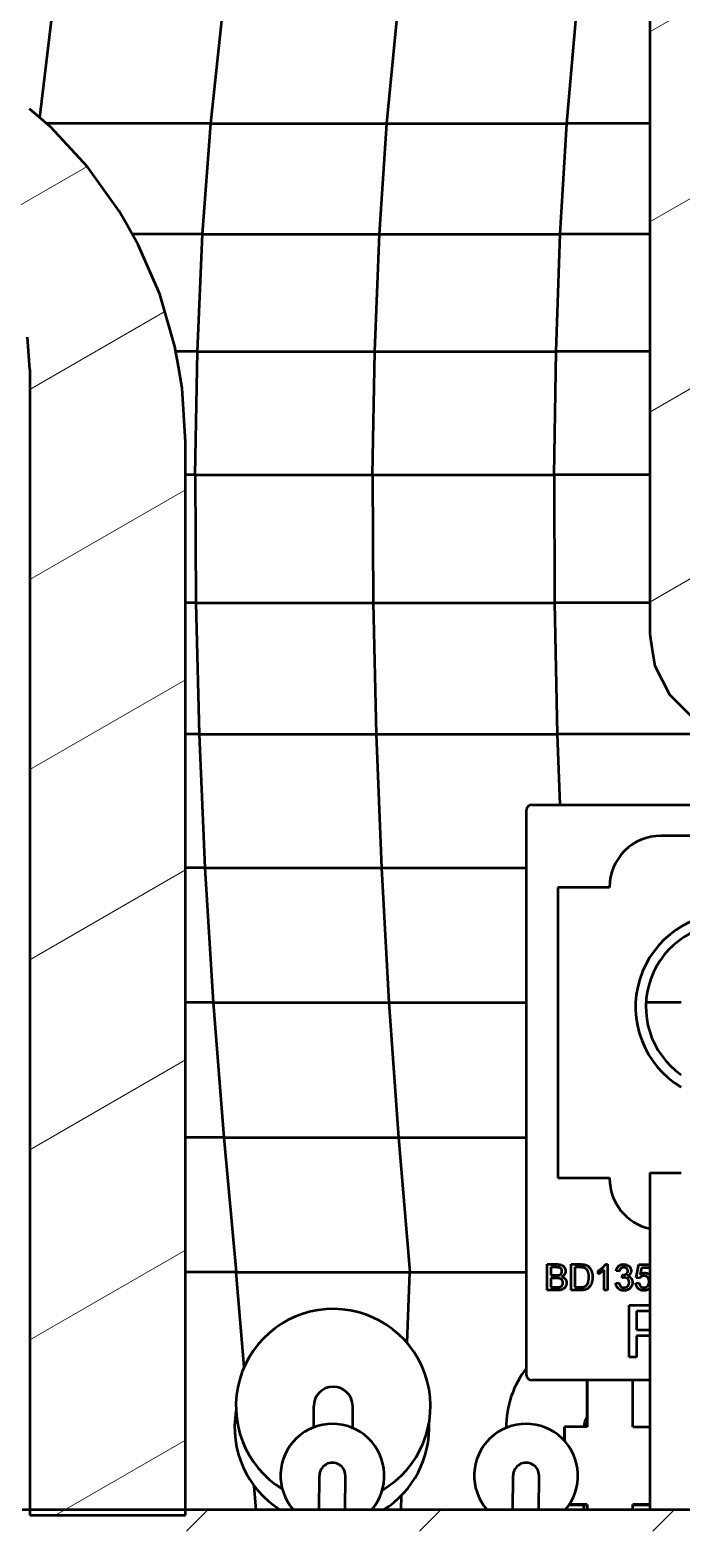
# Model space of a CAD drawing. Header units: millimetres. Extents: x -232 to 1390, y -69 to 653.
# Drawn here: x 128.85 to 141.4, y 298.16 to 326.96 of the extents above; entities that cross this region are included whole.
import ezdxf

# ---------------------------------------------------------------- set-up
doc = ezdxf.new("R2010")
doc.units = ezdxf.units.MM
doc.layers.add('Видимый контур (ГОСТ)', color=7, linetype='Continuous', lineweight=50)
doc.layers.add('Штриховка (ГОСТ)', color=7, linetype='Continuous', lineweight=18)

msp = doc.modelspace()

# ---------------------------------------------------------------- hatches: boundary and pattern name
at = {"layer": 'Штриховка (ГОСТ)'}
h = msp.add_hatch(dxfattribs=at)
h.set_pattern_fill('ANSI31', color=256, scale=25.4, angle=-15, style=0)
h.set_pattern_definition([(30, (0, 0), (-1.5875, 2.74963), [])])
h.paths.add_polyline_path([(243.533, 332.223), (243.621, 332.092), (244.2, 331.053), (244.35, 330.694), (244.424, 330.362), (244.459, 330.201), (244.476, 329.93), (244.444, 329.639), (244.415, 329.363), (244.341, 329.101), (244.264, 328.939), (244.096, 328.587), (243.939, 328.364), (243.892, 328.317), (243.538, 327.96), (243.354, 327.828), (243.316, 327.802), (242.803, 327.553), (242.695, 327.521), (242.542, 327.477), (241.976, 327.412), (214.141, 327.412), (213.094, 327.346), (212.685, 327.269), (212.07, 327.153), (211.36, 326.938), (211.27, 326.9), (210.394, 326.53), (209.949, 326.272), (209.492, 326.008), (208.894, 325.571), (208.748, 325.439), (208.117, 324.866), (207.718, 324.401), (207.439, 324.075), (207.018, 323.464), (206.878, 323.206), (206.519, 322.542), (206.261, 321.88), (206.14, 321.571), (205.946, 320.856), (205.884, 320.468), (205.78, 319.824), (205.741, 319.012), (205.741, 315.86), (205.741, 313.661), (205.741, 312.003), (205.741, 311.233), (205.741, 309.84), (205.741, 308.694), (205.741, 307.715), (205.741, 306.779), (205.741, 305.899), (205.741, 305.113), (205.741, 304.395), (205.741, 303.412), (205.741, 302.731), (205.741, 302.09), (205.741, 301.479), (205.741, 299.59), (205.741, 298.979), (205.741, 298.419), (205.741, 298.386), (205.741, 298.317), (207.245, 298.317), (208.055, 298.317), (208.604, 298.317), (208.741, 298.317), (208.741, 298.633), (208.741, 299.276), (208.741, 301.2), (208.741, 301.843), (208.741, 302.515), (208.741, 303.229), (208.741, 304.234), (208.741, 304.989), (208.741, 305.816), (208.741, 306.744), (208.741, 307.712), (208.741, 308.755), (208.741, 309.986), (208.741, 311.498), (208.741, 312.32), (208.741, 314.166), (208.741, 316.675), (208.741, 320.412), (208.806, 321.131), (208.889, 321.444), (208.966, 321.736), (209.266, 322.393), (209.617, 322.911), (209.924, 323.23), (210.118, 323.432), (210.621, 323.804), (210.746, 323.867), (211.265, 324.13), (211.708, 324.267), (211.863, 324.314), (212.577, 324.408), (212.741, 324.412), (245.612, 324.412), (246.09, 324.45), (246.39, 324.531), (246.693, 324.613), (247.044, 324.775), (247.118, 324.827), (247.559, 325.129), (247.742, 325.308), (247.836, 325.398), (248.204, 325.902), (248.377, 326.247), (248.505, 326.669), (248.558, 326.845), (248.606, 327.228), (248.587, 327.447), (248.53, 328.102), (248.395, 328.543), (248.395, 328.543), (248.095, 329.524), (247.668, 330.545), (247.668, 330.545), (246.948, 332.269), (246.839, 332.45), (246.839, 332.45), (245.777, 334.221), (245.777, 334.221), (245.413, 334.829), (244.542, 335.9), (244.542, 335.9), (243.589, 337.073), (243.127, 337.514), (243.127, 337.514), (241.507, 339.06), (241.507, 339.06), (241.268, 339.288), (239.67, 340.512), (239.67, 340.512), (238.297, 341.564), (237.687, 341.951), (237.687, 341.951), (234.489, 343.979), (233.235, 344.648), (233.235, 344.648), (228.797, 347.019), (228.374, 347.214), (228.374, 347.214), (223.31, 349.546), (223.31, 349.546), (222.149, 350.081), (218.332, 351.61), (218.332, 351.61), (215.485, 352.751), (213.723, 353.335), (213.723, 353.335), (209.929, 354.593), (208.735, 354.96), (208.727, 354.962), (207.511, 355.295), (207.511, 352.19), (208.215, 351.985), (209.019, 351.734), (212.387, 350.657), (212.825, 350.5), (215.603, 349.505), (217.374, 348.8), (219.115, 348.107), (222.324, 346.718), (223.246, 346.319), (226.999, 344.559), (227.345, 344.384), (229.78, 343.144), (230.254, 342.903), (232.115, 341.867), (233.016, 341.365), (234.318, 340.564), (235.347, 339.931), (236.359, 339.237), (237.314, 338.582), (238.21, 337.888), (238.973, 337.298), (239.855, 336.518), (240.374, 336.059), (241.283, 335.123), (241.668, 334.726), (242.503, 333.698), (242.734, 333.414)])
h.paths.add_polyline_path([(124.773, 350.488), (126.323, 351.018), (128.575, 351.734), (129.378, 351.985), (129.955, 352.152), (130.083, 352.19), (130.083, 355.295), (129.915, 355.249), (128.867, 354.962), (128.859, 354.96), (127.665, 354.593), (123.87, 353.338), (123.87, 353.338), (122.243, 352.799), (119.262, 351.609), (119.262, 351.609), (115.59, 350.143), (114.285, 349.543), (114.285, 349.543), (109.22, 347.213), (109.219, 347.213), (108.797, 347.019), (105.902, 345.536), (104.357, 344.653), (104.357, 344.653), (101.684, 343.126), (99.917, 341.938), (99.917, 341.938), (98.302, 340.852), (97.91, 340.532), (97.91, 340.532), (96.094, 339.05), (96.093, 339.05), (95.589, 338.639), (94.481, 337.502), (94.481, 337.502), (93.4, 336.393), (93.042, 335.91), (93.042, 335.91), (91.798, 334.23), (91.798, 334.23), (91.622, 333.993), (90.793, 332.431), (90.793, 332.431), (90.176, 331.266), (89.921, 330.549), (89.921, 330.549), (89.206, 328.54), (89.206, 328.54), (89.096, 328.23), (88.989, 327.614), (88.988, 327.449), (88.987, 327.228), (89.081, 326.666), (89.09, 326.612), (89.217, 326.247), (89.386, 325.941), (89.518, 325.7), (89.758, 325.398), (89.855, 325.312), (90.224, 324.981), (90.474, 324.824), (90.55, 324.775), (91.127, 324.536), (91.2, 324.519), (91.504, 324.45), (91.982, 324.412), (124.853, 324.412), (125.57, 324.347), (125.731, 324.314), (125.885, 324.265), (126.418, 324.093), (126.849, 323.868), (126.973, 323.804), (127.549, 323.367), (127.674, 323.233), (127.976, 322.911), (128.31, 322.407), (128.375, 322.308), (128.627, 321.736), (128.701, 321.443), (128.804, 321.036), (128.853, 320.412), (128.853, 316.9), (128.853, 314.312), (128.853, 312.422), (128.853, 311.605), (128.853, 310.063), (128.853, 308.813), (128.853, 307.756), (128.853, 306.789), (128.853, 305.851), (128.853, 305.016), (128.853, 304.255), (128.853, 303.25), (128.853, 302.531), (128.853, 301.854), (128.853, 301.207), (128.853, 299.283), (128.853, 298.637), (128.853, 298.419), (128.853, 298.317), (129.538, 298.317), (131.853, 298.317), (131.853, 298.389), (131.853, 298.419), (131.853, 298.986), (131.853, 299.601), (131.853, 301.49), (131.853, 302.104), (131.853, 302.749), (131.853, 303.436), (131.853, 304.419), (131.853, 305.143), (131.853, 305.937), (131.853, 306.828), (131.853, 307.762), (131.853, 308.754), (131.853, 309.919), (131.853, 311.34), (131.853, 312.104), (131.853, 313.802), (131.853, 316.069), (131.853, 319.012), (131.788, 320.054), (131.716, 320.469), (131.648, 320.856), (131.354, 321.863), (130.941, 322.819), (130.721, 323.208), (130.576, 323.464), (129.965, 324.318), (129.883, 324.407), (129.258, 325.083), (128.848, 325.442), (128.7, 325.571), (127.842, 326.174), (127.648, 326.277), (126.922, 326.662), (126.325, 326.902), (126.233, 326.938), (125.223, 327.223), (124.91, 327.271), (124.194, 327.379), (123.453, 327.412), (95.618, 327.412), (95.346, 327.427), (94.9, 327.528), (94.79, 327.553), (94.539, 327.657), (94.247, 327.84), (94.056, 327.96), (93.853, 328.141), (93.709, 328.322), (93.498, 328.587), (93.367, 328.825), (93.328, 328.936), (93.179, 329.363), (93.134, 329.631), (93.135, 330.201), (93.17, 330.362), (93.244, 330.694), (93.394, 331.053), (94.063, 332.223), (94.16, 332.393), (95.051, 333.668), (95.082, 333.705), (96.083, 334.9), (96.307, 335.127), (97.272, 336.109), (97.739, 336.538), (99.228, 337.787), (99.377, 337.897), (100.986, 339.085), (101.23, 339.245), (103.063, 340.451), (103.27, 340.573), (105.476, 341.873), (105.78, 342.052), (107.817, 343.138), (108.865, 343.697), (110.252, 344.376), (112.146, 345.304), (115.269, 346.721), (115.903, 347.009), (119.583, 348.559), (120.218, 348.805), (123.034, 349.895)])
h.paths.add_polyline_path([(142.297, 346.317), (140.797, 346.317), (140.797, 346.283), (140.797, 344.875), (140.797, 315.317), (140.846, 315.008), (140.895, 314.699), (141.037, 314.42), (141.179, 314.141), (141.4, 313.92), (141.621, 313.699), (141.9, 313.557), (142.179, 313.415), (142.488, 313.366), (142.797, 313.317), (168.797, 313.317), (194.797, 313.317), (195.106, 313.366), (195.415, 313.415), (195.694, 313.557), (195.973, 313.699), (196.194, 313.92), (196.415, 314.141), (196.557, 314.42), (196.699, 314.699), (196.748, 315.008), (196.797, 315.317), (196.797, 344.875), (196.797, 346.283), (196.797, 346.317), (195.297, 346.317), (193.797, 346.317), (193.797, 346.283), (193.797, 344.895), (193.797, 316.817), (193.785, 316.74), (193.772, 316.662), (193.737, 316.593), (193.701, 316.523), (193.646, 316.468), (193.591, 316.412), (193.521, 316.377), (193.451, 316.341), (193.374, 316.329), (193.297, 316.317), (168.797, 316.317), (144.297, 316.317), (144.22, 316.329), (144.142, 316.341), (144.073, 316.377), (144.003, 316.412), (143.948, 316.468), (143.892, 316.523), (143.857, 316.593), (143.821, 316.662), (143.809, 316.74), (143.797, 316.817), (143.797, 344.895), (143.797, 346.317), (143.628, 346.317)])
h = msp.add_hatch(dxfattribs=at)
h.set_pattern_fill('ANSI31', color=256, scale=25.4, style=0)
h.set_pattern_definition([(45, (0, 0), (-2.245064, 2.245064), [])])
h.paths.add_polyline_path([(172.842, 298.419), (172.842, 298.008), (208.604, 298.008), (208.604, 298.317), (208.604, 298.419), (205.741, 298.419)])
h.paths.add_polyline_path([(164.478, 298.008), (164.478, 298.419), (131.853, 298.419), (128.853, 298.419), (128.701, 298.419), (128.701, 298.008)])
h.paths.add_polyline_path([(164.842, 298.419), (164.842, 298.008), (172.478, 298.008), (172.478, 298.419), (171.809, 298.419), (170.959, 298.419), (166.359, 298.419), (165.509, 298.419)])

# ---------------------------------------------------------------- linework, layer by layer
at = {"layer": 'Видимый контур (ГОСТ)'}
for p, q in [((140.797, 344.875), (140.797, 315.317)), ((129.047, 325.268), (129.268, 327.143)), ((132.337, 325.157), (132.552, 327.143)), ((135.728, 325.157), (135.923, 327.143)), ((139.199, 325.157), (139.373, 327.143)), ((129.258, 325.083), (128.848, 325.442)), ((132.337, 325.157), (129.174, 325.157)), ((129.883, 324.407), (129.258, 325.083)), ((132.181, 323.024), (132.337, 325.157)), ((132.337, 325.157), (135.728, 325.157)), ((135.587, 323.024), (135.728, 325.157)), ((135.728, 325.157), (139.199, 325.157)), ((139.072, 323.024), (139.199, 325.157)), ((140.797, 325.157), (139.199, 325.157)), ((129.965, 324.318), (129.883, 324.407)), ((130.576, 323.464), (129.965, 324.318)), ((130.721, 323.208), (130.576, 323.464)), ((130.941, 322.819), (130.721, 323.208)), ((132.181, 323.024), (130.825, 323.024)), ((132.082, 320.758), (132.181, 323.024)), ((132.181, 323.024), (135.587, 323.024)), ((135.497, 320.758), (135.587, 323.024)), ((135.587, 323.024), (139.072, 323.024)), ((138.991, 320.758), (139.072, 323.024)), ((140.797, 323.024), (139.072, 323.024)), ((131.354, 321.863), (130.941, 322.819)), ((131.648, 320.856), (131.354, 321.863)), ((128.853, 320.412), (128.804, 321.036)), ((131.716, 320.469), (131.648, 320.856)), ((132.082, 320.758), (131.665, 320.758)), ((132.038, 318.38), (132.082, 320.758)), ((132.082, 320.758), (135.497, 320.758)), ((135.457, 318.38), (135.497, 320.758)), ((135.497, 320.758), (138.991, 320.758)), ((138.956, 318.38), (138.991, 320.758)), ((140.797, 320.758), (138.991, 320.758)), ((128.853, 320.412), (128.853, 316.9)), ((131.788, 320.054), (131.716, 320.469)), ((131.853, 319.012), (131.788, 320.054)), ((131.853, 316.069), (131.853, 319.012)), ((132.038, 318.38), (131.853, 318.38)), ((132.038, 318.38), (132.049, 315.913)), ((132.038, 318.38), (135.457, 318.38)), ((135.457, 318.38), (135.467, 315.913)), ((135.457, 318.38), (138.956, 318.38)), ((140.797, 318.38), (138.956, 318.38)), ((138.956, 318.38), (138.965, 315.913)), ((128.853, 316.9), (128.853, 314.312)), ((131.853, 313.802), (131.853, 316.069)), ((132.049, 315.913), (131.853, 315.913)), ((132.049, 315.913), (132.112, 313.379)), ((132.049, 315.913), (135.467, 315.913)), ((135.467, 315.913), (135.524, 313.379)), ((135.467, 315.913), (138.965, 315.913)), ((140.797, 315.913), (138.965, 315.913)), ((138.965, 315.913), (139.016, 313.379)), ((140.797, 315.317), (140.846, 315.008)), ((140.846, 315.008), (140.895, 314.699)), ((140.895, 314.699), (141.037, 314.42)), ((128.853, 314.312), (128.853, 312.422)), ((141.037, 314.42), (141.179, 314.141)), ((141.179, 314.141), (141.4, 313.92)), ((131.853, 312.104), (131.853, 313.802)), ((141.4, 313.92), (141.621, 313.699)), ((132.112, 313.379), (131.853, 313.379)), ((132.112, 313.379), (132.225, 310.802)), ((132.112, 313.379), (135.524, 313.379)), ((135.524, 313.379), (135.626, 310.802)), ((135.524, 313.379), (139.016, 313.379)), ((142.403, 313.379), (139.016, 313.379)), ((139.016, 313.379), (139.064, 312.019)), ((128.853, 312.422), (128.853, 311.605)), ((131.853, 311.34), (131.853, 312.104)), ((138.423, 301.019), (138.423, 311.919)), ((138.523, 312.019), (146.123, 312.019)), ((128.853, 311.605), (128.853, 310.063)), ((131.853, 309.919), (131.853, 311.34)), ((143.633, 311.419), (141.013, 311.419)), ((132.225, 310.802), (131.853, 310.802)), ((132.225, 310.802), (132.384, 308.203)), ((132.225, 310.802), (135.626, 310.802)), ((135.626, 310.802), (135.771, 308.203)), ((135.626, 310.802), (138.423, 310.802)), ((139.023, 310.419), (139.023, 304.819)), ((140.023, 310.419), (139.023, 310.419)), ((140.023, 310.429), (140.023, 310.419)), ((128.853, 310.063), (128.853, 308.813)), ((131.853, 308.754), (131.853, 309.919)), ((128.853, 308.813), (128.853, 307.756)), ((131.853, 307.762), (131.853, 308.754)), ((132.384, 308.203), (131.853, 308.203)), ((132.384, 308.203), (132.587, 305.598)), ((132.384, 308.203), (135.771, 308.203)), ((135.771, 308.203), (135.954, 305.598)), ((135.771, 308.203), (138.423, 308.203)), ((141.401, 308.203), (140.725, 308.203)), ((128.853, 307.756), (128.853, 306.789)), ((131.853, 306.828), (131.853, 307.762)), ((128.853, 306.789), (128.853, 305.851)), ((131.853, 305.937), (131.853, 306.828)), ((131.853, 305.143), (131.853, 305.937)), ((128.853, 305.851), (128.853, 305.016)), ((132.587, 305.598), (131.853, 305.598)), ((132.587, 305.598), (132.828, 303.001)), ((132.587, 305.598), (135.954, 305.598)), ((135.954, 305.598), (136.173, 303.001)), ((135.954, 305.598), (138.423, 305.598)), ((128.853, 305.016), (128.853, 304.255)), ((131.853, 304.419), (131.853, 305.143)), ((139.023, 304.819), (140.023, 304.819)), ((140.023, 304.819), (140.023, 304.809)), ((140.801, 304.919), (140.801, 298.419)), ((140.801, 304.919), (141.401, 304.919)), ((128.853, 304.255), (128.853, 303.25)), ((131.853, 303.436), (131.853, 304.419)), ((131.853, 302.749), (131.853, 303.436)), ((128.853, 303.25), (128.853, 302.531)), ((132.828, 303.001), (131.853, 303.001)), ((132.828, 303.001), (136.173, 303.001)), ((132.982, 301.177), (132.828, 303.001)), ((136.123, 301.638), (136.173, 303.001)), ((136.173, 303.001), (138.423, 303.001)), ((138.823, 302.654), (138.823, 303.154)), ((138.823, 303.154), (139.01, 303.154)), ((138.893, 303.096), (138.893, 302.942)), ((138.988, 303.096), (138.893, 303.096)), ((139.284, 302.654), (139.284, 303.154)), ((139.284, 303.154), (139.455, 303.154)), ((139.355, 303.096), (139.355, 302.712)), ((139.456, 303.096), (139.355, 303.096)), ((139.803, 302.97), (139.803, 303.029)), ((139.919, 302.654), (139.919, 303.044)), ((139.942, 303.154), (139.983, 303.154)), ((139.983, 303.154), (139.983, 302.654)), ((140.214, 303.019), (140.15, 303.026)), ((140.534, 302.891), (140.585, 303.148)), ((140.585, 303.148), (140.801, 303.148)), ((140.638, 303.084), (140.612, 302.954)), ((140.801, 303.084), (140.638, 303.084)), ((131.853, 302.104), (131.853, 302.749)), ((138.893, 302.942), (138.996, 302.942)), ((138.893, 302.885), (138.893, 302.712)), ((139.003, 302.885), (138.893, 302.885)), ((138.893, 302.712), (139.011, 302.712)), ((139.355, 302.712), (139.458, 302.712)), ((140.143, 302.789), (140.207, 302.795)), ((140.264, 302.891), (140.271, 302.949)), ((140.528, 302.789), (140.592, 302.795)), ((140.598, 302.885), (140.534, 302.891)), ((128.853, 302.531), (128.853, 301.854)), ((139.01, 302.654), (138.823, 302.654)), ((139.463, 302.654), (139.284, 302.654)), ((139.983, 302.654), (139.919, 302.654)), ((140.4, 301.366), (140.4, 302.366)), ((140.4, 302.366), (140.767, 302.366)), ((140.541, 302.251), (140.541, 301.892)), ((140.779, 302.251), (140.541, 302.251)), ((128.853, 301.854), (128.853, 301.207)), ((131.853, 301.49), (131.853, 302.104)), ((140.541, 301.892), (140.782, 301.892)), ((140.541, 301.776), (140.541, 301.366)), ((140.786, 301.776), (140.541, 301.776)), ((131.853, 299.601), (131.853, 301.49)), ((140.541, 301.366), (140.4, 301.366)), ((128.853, 301.207), (128.853, 299.283)), ((140.801, 300.919), (138.523, 300.919)), ((139.592, 300.914), (139.593, 300.914)), ((139.592, 300.019), (139.592, 300.914)), ((139.593, 300.919), (139.593, 300.019)), ((140.473, 300.019), (140.473, 300.919)), ((134.323, 300.016), (134.323, 300.419)), ((135.073, 299.976), (135.073, 300.419)), ((139.153, 300.014), (139.152, 300.014)), ((139.152, 300.014), (139.152, 299.754)), ((139.153, 299.754), (139.153, 300.019)), ((139.593, 300.019), (139.153, 300.019)), ((140.473, 300.019), (140.801, 300.019)), ((131.853, 298.986), (131.853, 299.601)), ((128.853, 299.283), (128.853, 298.637)), ((131.853, 298.389), (131.853, 298.986)), ((134.43, 298.42), (134.433, 299.079)), ((134.93, 298.422), (134.933, 299.077)), ((138.162, 298.42), (138.165, 299.079)), ((138.662, 298.422), (138.665, 299.077)), ((133.216, 298.419), (133.177, 298.877)), ((136.004, 298.419), (136.014, 298.698)), ((164.478, 298.419), (128.701, 298.419)), ((128.853, 298.637), (128.853, 298.317)), ((131.853, 298.317), (131.853, 298.389)), ((139.241, 298.514), (139.592, 298.514)), ((139.593, 298.519), (139.245, 298.519)), ((139.53, 298.419), (139.53, 298.514)), ((139.592, 298.419), (139.592, 298.514)), ((139.593, 298.519), (139.593, 298.419)), ((140.801, 298.519), (140.473, 298.519)), ((140.473, 298.419), (140.473, 298.519)), ((140.473, 298.514), (140.801, 298.514)), ((128.853, 298.317), (129.538, 298.317)), ((129.538, 298.317), (131.853, 298.317))]:
    msp.add_line(p, q, dxfattribs=at)
for centre, radius, start, end in [((138.523, 311.919), 0.1, 90, 180), ((141.013, 310.429), 0.99, 90, 180), ((142.323, 308.119), 1.8, 9.5941, 239.2183), ((142.323, 308.119), 1.6, 10.8069, 234.8486), ((141.013, 304.809), 0.99, 180, 257.6832), ((134.698, 300.419), 1.875, 300.3165, 238.4601), ((139.905, 300.008), 1.875, 142.2224, 180.2171), ((138.523, 301.019), 0.1, 180, 270), ((134.698, 300.419), 0.375, 0, 180), ((134.672, 300.008), 1.875, 170.2, 237.9098), ((139.905, 300.008), 0.375, 146.3742, 178.2464), ((134.683, 299.078), 1, 318.7962, 221.2038), ((134.672, 300.008), 1.875, 302.0902, 2.8227), ((138.415, 299.078), 1, 318.7962, 221.2038), ((134.683, 299.078), 0.25, 359.7544, 179.7544), ((138.415, 299.078), 0.25, 359.7544, 179.7544)]:
    msp.add_arc(centre, radius, start, end, dxfattribs=at)
for points, knots in [([(139.105, 303.018), (139.105, 303.022), (139.104, 303.03), (139.102, 303.042), (139.099, 303.053), (139.094, 303.063), (139.087, 303.072), (139.08, 303.079), (139.071, 303.085), (139.062, 303.089), (139.055, 303.091), (139.048, 303.092), (139.04, 303.094), (139.032, 303.095), (139.022, 303.095), (139.012, 303.096), (139, 303.096), (138.993, 303.096), (138.988, 303.096)], [0, 0, 0, 0, 0.075998, 0.148111, 0.217752, 0.286447, 0.353712, 0.418706, 0.483721, 0.550303, 0.586996, 0.629219, 0.677291, 0.730087, 0.788897, 0.853774, 0.924122, 1, 1, 1, 1]), ([(139.01, 303.154), (139.014, 303.154), (139.024, 303.154), (139.037, 303.153), (139.049, 303.152), (139.061, 303.15), (139.072, 303.148), (139.083, 303.145), (139.092, 303.142), (139.104, 303.138), (139.118, 303.13), (139.133, 303.119), (139.145, 303.106), (139.156, 303.091), (139.164, 303.075), (139.171, 303.059), (139.175, 303.042), (139.175, 303.03), (139.175, 303.024)], [0, 0, 0, 0, 0.058723, 0.114584, 0.16763, 0.217932, 0.265732, 0.31112, 0.354137, 0.395083, 0.473132, 0.549168, 0.625039, 0.702871, 0.779777, 0.854087, 0.927167, 1, 1, 1, 1]), ([(139.056, 302.948), (139.06, 302.95), (139.068, 302.952), (139.077, 302.958), (139.086, 302.965), (139.093, 302.974), (139.098, 302.983), (139.102, 302.994), (139.104, 303.006), (139.105, 303.014), (139.105, 303.018)], [0, 0, 0, 0, 0.132315, 0.255077, 0.374385, 0.49062, 0.608367, 0.731234, 0.860062, 1, 1, 1, 1]), ([(139.175, 303.024), (139.175, 303.019), (139.175, 303.008), (139.171, 302.993), (139.165, 302.977), (139.157, 302.963), (139.146, 302.949), (139.133, 302.937), (139.118, 302.926), (139.106, 302.92), (139.1, 302.917)], [0, 0, 0, 0, 0.115823, 0.230529, 0.347295, 0.467821, 0.591849, 0.720018, 0.855625, 1, 1, 1, 1]), ([(139.455, 303.154), (139.46, 303.154), (139.469, 303.154), (139.482, 303.154), (139.494, 303.153), (139.506, 303.152), (139.516, 303.151), (139.526, 303.15), (139.535, 303.149), (139.541, 303.147), (139.543, 303.147)], [0, 0, 0, 0, 0.157891, 0.306795, 0.445675, 0.574557, 0.694631, 0.805977, 0.907764, 1, 1, 1, 1]), ([(139.539, 303.086), (139.536, 303.087), (139.532, 303.089), (139.524, 303.091), (139.515, 303.093), (139.505, 303.094), (139.494, 303.095), (139.482, 303.096), (139.469, 303.096), (139.461, 303.096), (139.456, 303.096)], [0, 0, 0, 0, 0.087425, 0.185248, 0.292738, 0.411206, 0.541246, 0.682781, 0.836034, 1, 1, 1, 1]), ([(139.624, 302.908), (139.624, 302.914), (139.624, 302.927), (139.622, 302.945), (139.621, 302.962), (139.618, 302.977), (139.614, 302.992), (139.61, 303.005), (139.605, 303.018), (139.599, 303.029), (139.593, 303.039), (139.586, 303.049), (139.579, 303.057), (139.572, 303.065), (139.564, 303.071), (139.556, 303.077), (139.548, 303.082), (139.542, 303.085), (139.539, 303.086)], [0, 0, 0, 0, 0.091264, 0.177443, 0.258686, 0.334788, 0.406046, 0.47373, 0.537158, 0.596987, 0.654512, 0.709268, 0.761503, 0.811836, 0.860596, 0.9078, 0.954256, 1, 1, 1, 1]), ([(139.543, 303.147), (139.55, 303.145), (139.564, 303.141), (139.583, 303.133), (139.601, 303.123), (139.611, 303.115), (139.616, 303.111)], [0, 0, 0, 0, 0.261213, 0.512048, 0.757793, 1, 1, 1, 1]), ([(139.616, 303.111), (139.619, 303.108), (139.626, 303.103), (139.635, 303.093), (139.643, 303.083), (139.651, 303.073), (139.658, 303.062), (139.664, 303.05), (139.67, 303.038), (139.675, 303.026), (139.68, 303.012), (139.684, 302.999), (139.687, 302.984), (139.69, 302.97), (139.692, 302.955), (139.693, 302.939), (139.694, 302.923), (139.694, 302.912), (139.694, 302.907)], [0, 0, 0, 0, 0.056809, 0.113874, 0.170522, 0.227532, 0.285334, 0.343678, 0.403164, 0.464002, 0.525827, 0.589097, 0.653293, 0.719115, 0.786763, 0.855798, 0.926841, 1, 1, 1, 1]), ([(139.803, 303.029), (139.811, 303.033), (139.827, 303.041), (139.85, 303.055), (139.87, 303.071), (139.889, 303.087), (139.906, 303.104), (139.921, 303.121), (139.933, 303.137), (139.939, 303.149), (139.942, 303.154)], [0, 0, 0, 0, 0.142657, 0.281169, 0.416977, 0.550852, 0.678364, 0.795032, 0.901998, 1, 1, 1, 1]), ([(139.919, 303.044), (139.915, 303.04), (139.907, 303.033), (139.894, 303.022), (139.88, 303.012), (139.864, 303.001), (139.848, 302.992), (139.833, 302.983), (139.818, 302.976), (139.808, 302.972), (139.803, 302.97)], [0, 0, 0, 0, 0.111668, 0.232091, 0.362738, 0.501941, 0.641531, 0.771102, 0.890164, 1, 1, 1, 1]), ([(140.15, 303.026), (140.151, 303.031), (140.153, 303.041), (140.157, 303.055), (140.161, 303.068), (140.167, 303.08), (140.174, 303.091), (140.181, 303.102), (140.19, 303.112), (140.199, 303.121), (140.209, 303.129), (140.22, 303.135), (140.231, 303.141), (140.243, 303.146), (140.255, 303.15), (140.268, 303.152), (140.282, 303.154), (140.291, 303.154), (140.296, 303.154)], [0, 0, 0, 0, 0.071042, 0.139355, 0.204975, 0.268354, 0.330157, 0.390696, 0.450899, 0.510969, 0.570761, 0.629453, 0.688414, 0.747571, 0.808283, 0.870023, 0.933805, 1, 1, 1, 1]), ([(140.298, 303.096), (140.292, 303.096), (140.282, 303.096), (140.267, 303.092), (140.254, 303.086), (140.244, 303.079), (140.237, 303.072), (140.232, 303.066), (140.228, 303.06), (140.224, 303.053), (140.221, 303.045), (140.218, 303.037), (140.215, 303.029), (140.214, 303.023), (140.214, 303.019)], [0, 0, 0, 0, 0.127797, 0.246795, 0.362284, 0.477652, 0.536237, 0.59559, 0.656344, 0.719085, 0.784349, 0.852876, 0.924551, 1, 1, 1, 1]), ([(140.28, 302.948), (140.286, 302.948), (140.298, 302.949), (140.314, 302.952), (140.33, 302.958), (140.343, 302.965), (140.352, 302.972), (140.358, 302.977), (140.363, 302.984), (140.367, 302.991), (140.37, 302.998), (140.372, 303.007), (140.374, 303.016), (140.374, 303.022), (140.374, 303.025)], [0, 0, 0, 0, 0.129104, 0.254689, 0.377875, 0.503051, 0.564582, 0.624962, 0.683125, 0.742833, 0.802563, 0.865245, 0.930717, 1, 1, 1, 1]), ([(140.296, 303.154), (140.302, 303.154), (140.315, 303.153), (140.334, 303.15), (140.352, 303.145), (140.369, 303.137), (140.385, 303.128), (140.399, 303.117), (140.411, 303.104), (140.421, 303.09), (140.428, 303.075), (140.434, 303.06), (140.437, 303.043), (140.438, 303.032), (140.438, 303.027)], [0, 0, 0, 0, 0.09205, 0.181, 0.269569, 0.357573, 0.443574, 0.526455, 0.607471, 0.688399, 0.767864, 0.845538, 0.922533, 1, 1, 1, 1]), ([(140.374, 303.025), (140.374, 303.027), (140.374, 303.032), (140.373, 303.04), (140.371, 303.047), (140.369, 303.053), (140.366, 303.059), (140.362, 303.065), (140.358, 303.071), (140.353, 303.076), (140.347, 303.081), (140.341, 303.085), (140.335, 303.089), (140.328, 303.091), (140.321, 303.094), (140.314, 303.095), (140.306, 303.096), (140.301, 303.096), (140.298, 303.096)], [0, 0, 0, 0, 0.065074, 0.127267, 0.188066, 0.247057, 0.305986, 0.36512, 0.425527, 0.487247, 0.549704, 0.611174, 0.672834, 0.734962, 0.79774, 0.862515, 0.929796, 1, 1, 1, 1]), ([(140.438, 303.027), (140.438, 303.022), (140.437, 303.011), (140.434, 302.997), (140.429, 302.982), (140.421, 302.969), (140.411, 302.956), (140.399, 302.945), (140.386, 302.936), (140.375, 302.93), (140.37, 302.928)], [0, 0, 0, 0, 0.121951, 0.240787, 0.35855, 0.479066, 0.601519, 0.727551, 0.859932, 1, 1, 1, 1]), ([(140.612, 302.954), (140.616, 302.957), (140.623, 302.962), (140.634, 302.969), (140.645, 302.974), (140.656, 302.979), (140.667, 302.983), (140.678, 302.985), (140.69, 302.987), (140.698, 302.987), (140.702, 302.987)], [0, 0, 0, 0, 0.136725, 0.268506, 0.395517, 0.519033, 0.640508, 0.761244, 0.880111, 1, 1, 1, 1]), ([(140.702, 302.987), (140.707, 302.987), (140.717, 302.987), (140.731, 302.985), (140.745, 302.981), (140.759, 302.976), (140.771, 302.97), (140.784, 302.962), (140.794, 302.954), (140.799, 302.949), (140.801, 302.946)], [0, 0, 0, 0, 0.062002, 0.122097, 0.1813887, 0.2395257, 0.2978577, 0.3569064, 0.4173127, 0.45408, 0.45408, 0.45408, 0.45408]), ([(138.996, 302.942), (139, 302.943), (139.006, 302.943), (139.015, 302.943), (139.024, 302.943), (139.032, 302.944), (139.039, 302.945), (139.045, 302.946), (139.051, 302.947), (139.055, 302.948), (139.056, 302.948)], [0, 0, 0, 0, 0.16698, 0.320807, 0.463135, 0.594248, 0.712367, 0.819455, 0.915752, 1, 1, 1, 1]), ([(139.124, 302.798), (139.124, 302.803), (139.124, 302.812), (139.121, 302.825), (139.117, 302.836), (139.111, 302.847), (139.103, 302.857), (139.095, 302.865), (139.084, 302.872), (139.073, 302.877), (139.059, 302.881), (139.043, 302.883), (139.024, 302.885), (139.01, 302.885), (139.003, 302.885)], [0, 0, 0, 0, 0.080127, 0.156255, 0.229368, 0.301469, 0.372759, 0.442672, 0.51282, 0.586035, 0.667796, 0.763715, 0.874101, 1, 1, 1, 1]), ([(139.194, 302.797), (139.194, 302.792), (139.194, 302.78), (139.191, 302.764), (139.187, 302.748), (139.18, 302.733), (139.173, 302.719), (139.164, 302.706), (139.154, 302.696), (139.144, 302.686), (139.132, 302.679), (139.119, 302.672), (139.105, 302.666), (139.089, 302.662), (139.072, 302.658), (139.053, 302.656), (139.032, 302.654), (139.018, 302.654), (139.01, 302.654)], [0, 0, 0, 0, 0.06425, 0.127414, 0.189417, 0.251661, 0.311964, 0.368607, 0.42236, 0.473736, 0.525446, 0.579627, 0.637026, 0.698047, 0.763999, 0.836326, 0.914684, 1, 1, 1, 1]), ([(139.011, 302.712), (139.016, 302.712), (139.025, 302.712), (139.037, 302.712), (139.046, 302.713), (139.052, 302.714), (139.054, 302.714)], [0, 0, 0, 0, 0.329395, 0.60519, 0.827887, 1, 1, 1, 1]), ([(139.054, 302.714), (139.058, 302.715), (139.064, 302.716), (139.074, 302.719), (139.083, 302.723), (139.091, 302.728), (139.098, 302.733), (139.104, 302.74), (139.11, 302.747), (139.115, 302.756), (139.119, 302.765), (139.122, 302.776), (139.124, 302.787), (139.124, 302.794), (139.124, 302.798)], [0, 0, 0, 0, 0.088971, 0.17227, 0.251078, 0.325421, 0.397947, 0.473403, 0.551928, 0.634851, 0.721867, 0.810262, 0.903176, 1, 1, 1, 1]), ([(139.1, 302.917), (139.104, 302.916), (139.111, 302.913), (139.121, 302.909), (139.131, 302.905), (139.14, 302.899), (139.149, 302.893), (139.157, 302.887), (139.164, 302.88), (139.17, 302.872), (139.176, 302.864), (139.181, 302.856), (139.185, 302.847), (139.188, 302.837), (139.191, 302.828), (139.193, 302.818), (139.194, 302.808), (139.194, 302.801), (139.194, 302.797)], [0, 0, 0, 0, 0.070464, 0.137957, 0.203579, 0.267692, 0.330186, 0.391534, 0.452664, 0.513154, 0.573454, 0.632968, 0.692332, 0.751474, 0.812187, 0.872962, 0.93542, 1, 1, 1, 1]), ([(139.458, 302.712), (139.465, 302.712), (139.479, 302.712), (139.5, 302.714), (139.517, 302.717), (139.532, 302.721), (139.545, 302.726), (139.557, 302.732), (139.567, 302.739), (139.573, 302.744), (139.576, 302.747)], [0, 0, 0, 0, 0.177965, 0.336669, 0.476144, 0.597362, 0.70704, 0.80927, 0.907083, 1, 1, 1, 1]), ([(139.694, 302.907), (139.694, 302.898), (139.694, 302.88), (139.691, 302.853), (139.687, 302.829), (139.682, 302.806), (139.675, 302.785), (139.666, 302.766), (139.658, 302.749), (139.648, 302.733), (139.637, 302.719), (139.626, 302.707), (139.614, 302.697), (139.602, 302.687), (139.589, 302.68), (139.575, 302.673), (139.559, 302.667), (139.543, 302.662), (139.525, 302.659), (139.505, 302.656), (139.485, 302.654), (139.471, 302.654), (139.463, 302.654)], [0, 0, 0, 0, 0.070538, 0.137266, 0.200474, 0.260575, 0.317206, 0.370107, 0.419809, 0.466225, 0.510119, 0.552067, 0.591849, 0.630323, 0.668702, 0.708693, 0.750643, 0.795033, 0.841979, 0.891764, 0.944294, 1, 1, 1, 1]), ([(139.576, 302.747), (139.58, 302.751), (139.587, 302.76), (139.597, 302.775), (139.605, 302.792), (139.612, 302.811), (139.617, 302.832), (139.621, 302.856), (139.624, 302.881), (139.624, 302.899), (139.624, 302.908)], [0, 0, 0, 0, 0.097768, 0.200849, 0.310425, 0.427995, 0.555192, 0.69185, 0.840097, 1, 1, 1, 1]), ([(140.299, 302.648), (140.293, 302.648), (140.283, 302.648), (140.268, 302.65), (140.253, 302.653), (140.24, 302.657), (140.227, 302.663), (140.214, 302.67), (140.203, 302.678), (140.192, 302.687), (140.182, 302.697), (140.173, 302.708), (140.165, 302.72), (140.158, 302.732), (140.153, 302.745), (140.148, 302.759), (140.145, 302.774), (140.144, 302.784), (140.143, 302.789)], [0, 0, 0, 0, 0.067793, 0.133462, 0.196931, 0.258889, 0.319796, 0.38044, 0.440998, 0.502874, 0.564812, 0.625532, 0.685608, 0.746044, 0.807349, 0.869719, 0.93379, 1, 1, 1, 1]), ([(140.207, 302.795), (140.208, 302.791), (140.21, 302.784), (140.213, 302.773), (140.216, 302.763), (140.22, 302.754), (140.225, 302.746), (140.229, 302.739), (140.234, 302.732), (140.24, 302.726), (140.246, 302.721), (140.252, 302.717), (140.259, 302.713), (140.267, 302.71), (140.275, 302.708), (140.283, 302.706), (140.292, 302.705), (140.298, 302.705), (140.301, 302.705)], [0, 0, 0, 0, 0.082562, 0.159751, 0.233141, 0.301055, 0.365769, 0.42645, 0.484195, 0.539556, 0.593159, 0.647048, 0.701443, 0.756343, 0.813851, 0.873065, 0.934966, 1, 1, 1, 1]), ([(140.306, 302.898), (140.303, 302.898), (140.297, 302.898), (140.287, 302.896), (140.276, 302.894), (140.268, 302.892), (140.264, 302.891)], [0, 0, 0, 0, 0.209398, 0.446747, 0.708279, 1, 1, 1, 1]), ([(140.271, 302.949), (140.273, 302.949), (140.276, 302.948), (140.279, 302.948), (140.28, 302.948)], [0, 0, 0, 0, 0.566041, 1, 1, 1, 1]), ([(140.464, 302.804), (140.464, 302.799), (140.463, 302.789), (140.461, 302.773), (140.457, 302.758), (140.452, 302.744), (140.446, 302.73), (140.438, 302.717), (140.428, 302.705), (140.417, 302.693), (140.405, 302.682), (140.392, 302.673), (140.379, 302.665), (140.364, 302.659), (140.349, 302.654), (140.333, 302.65), (140.316, 302.648), (140.305, 302.648), (140.299, 302.648)], [0, 0, 0, 0, 0.063498, 0.124794, 0.184904, 0.244355, 0.303748, 0.363893, 0.425131, 0.488138, 0.551782, 0.613894, 0.675669, 0.73776, 0.800435, 0.86467, 0.930991, 1, 1, 1, 1]), ([(140.301, 302.705), (140.305, 302.705), (140.312, 302.705), (140.322, 302.707), (140.332, 302.709), (140.341, 302.712), (140.35, 302.716), (140.358, 302.721), (140.366, 302.727), (140.373, 302.734), (140.379, 302.741), (140.385, 302.749), (140.389, 302.757), (140.393, 302.766), (140.396, 302.775), (140.398, 302.785), (140.399, 302.795), (140.4, 302.802), (140.4, 302.805)], [0, 0, 0, 0, 0.069461, 0.135658, 0.19962, 0.261651, 0.322053, 0.38234, 0.443223, 0.50493, 0.56682, 0.6276, 0.687476, 0.747351, 0.808174, 0.870133, 0.933721, 1, 1, 1, 1]), ([(140.4, 302.805), (140.4, 302.808), (140.399, 302.815), (140.398, 302.824), (140.396, 302.833), (140.393, 302.842), (140.389, 302.85), (140.385, 302.858), (140.379, 302.865), (140.373, 302.872), (140.366, 302.878), (140.359, 302.883), (140.351, 302.888), (140.343, 302.892), (140.334, 302.894), (140.325, 302.897), (140.316, 302.898), (140.309, 302.898), (140.306, 302.898)], [0, 0, 0, 0, 0.067059, 0.131285, 0.193684, 0.254469, 0.31474, 0.375445, 0.435955, 0.498236, 0.560518, 0.621574, 0.681935, 0.742822, 0.804248, 0.867457, 0.932265, 1, 1, 1, 1]), ([(140.37, 302.928), (140.373, 302.927), (140.38, 302.925), (140.391, 302.921), (140.4, 302.917), (140.409, 302.912), (140.417, 302.906), (140.425, 302.9), (140.432, 302.893), (140.439, 302.885), (140.445, 302.877), (140.45, 302.868), (140.454, 302.859), (140.458, 302.849), (140.46, 302.838), (140.462, 302.828), (140.463, 302.816), (140.464, 302.808), (140.464, 302.804)], [0, 0, 0, 0, 0.065817, 0.128916, 0.190825, 0.251143, 0.31092, 0.369986, 0.430019, 0.489844, 0.54996, 0.610344, 0.671174, 0.732955, 0.796746, 0.861849, 0.929904, 1, 1, 1, 1]), ([(140.683, 302.648), (140.678, 302.648), (140.667, 302.648), (140.652, 302.65), (140.637, 302.653), (140.623, 302.657), (140.61, 302.662), (140.598, 302.669), (140.586, 302.677), (140.575, 302.686), (140.565, 302.696), (140.557, 302.707), (140.549, 302.719), (140.542, 302.731), (140.537, 302.744), (140.533, 302.758), (140.529, 302.773), (140.528, 302.783), (140.528, 302.789)], [0, 0, 0, 0, 0.069309, 0.135582, 0.199703, 0.261758, 0.322713, 0.382968, 0.442746, 0.503224, 0.563759, 0.623755, 0.683414, 0.743843, 0.805035, 0.867628, 0.932767, 1, 1, 1, 1]), ([(140.592, 302.795), (140.593, 302.791), (140.594, 302.784), (140.596, 302.774), (140.599, 302.765), (140.603, 302.756), (140.607, 302.748), (140.611, 302.74), (140.616, 302.734), (140.622, 302.728), (140.628, 302.722), (140.634, 302.718), (140.641, 302.714), (140.649, 302.711), (140.657, 302.708), (140.665, 302.707), (140.674, 302.706), (140.68, 302.705), (140.684, 302.705)], [0, 0, 0, 0, 0.077361, 0.15048, 0.219977, 0.286681, 0.349678, 0.41068, 0.469427, 0.526756, 0.583142, 0.638824, 0.695263, 0.752696, 0.810849, 0.871356, 0.934436, 1, 1, 1, 1]), ([(140.684, 302.93), (140.679, 302.93), (140.669, 302.929), (140.655, 302.927), (140.643, 302.923), (140.632, 302.917), (140.622, 302.911), (140.613, 302.903), (140.605, 302.894), (140.601, 302.888), (140.598, 302.885)], [0, 0, 0, 0, 0.147855, 0.284529, 0.412388, 0.534251, 0.652703, 0.76867, 0.883656, 1, 1, 1, 1]), ([(140.801, 302.698), (140.8, 302.697), (140.795, 302.691), (140.785, 302.682), (140.771, 302.671), (140.755, 302.663), (140.739, 302.656), (140.721, 302.651), (140.702, 302.648), (140.69, 302.648), (140.683, 302.648)], [0.0916085, 0.0916085, 0.0916085, 0.0916085, 0.1278926, 0.2515785, 0.3727928, 0.4927777, 0.6135901, 0.7378086, 0.8661799, 1, 1, 1, 1]), ([(140.784, 302.822), (140.784, 302.826), (140.784, 302.834), (140.783, 302.845), (140.781, 302.856), (140.778, 302.866), (140.774, 302.876), (140.77, 302.885), (140.765, 302.893), (140.759, 302.901), (140.752, 302.908), (140.745, 302.914), (140.736, 302.919), (140.727, 302.923), (140.718, 302.926), (140.707, 302.928), (140.696, 302.929), (140.688, 302.93), (140.684, 302.93)], [0, 0, 0, 0, 0.072866, 0.141887, 0.207453, 0.270438, 0.331641, 0.390108, 0.448069, 0.505503, 0.562488, 0.619084, 0.676416, 0.735452, 0.796241, 0.860406, 0.928305, 1, 1, 1, 1]), ([(140.684, 302.705), (140.687, 302.705), (140.695, 302.706), (140.706, 302.707), (140.716, 302.71), (140.725, 302.713), (140.735, 302.718), (140.743, 302.723), (140.751, 302.73), (140.757, 302.737), (140.764, 302.745), (140.769, 302.754), (140.774, 302.764), (140.778, 302.774), (140.781, 302.785), (140.783, 302.797), (140.784, 302.809), (140.784, 302.817), (140.784, 302.822)], [0, 0, 0, 0, 0.065801, 0.128677, 0.188676, 0.247598, 0.304849, 0.361786, 0.419523, 0.478682, 0.53877, 0.598799, 0.660184, 0.722952, 0.787993, 0.855404, 0.926153, 1, 1, 1, 1]), ([(140.801, 302.25), (140.801, 302.25), (140.793, 302.251), (140.786, 302.251), (140.779, 302.251)], [0.8092366, 0.8092366, 0.8092366, 0.8092366, 0.8252435, 1, 1, 1, 1])]:
    msp.add_open_spline(points, degree=3, knots=knots, dxfattribs=at)
for points in [[(140.767, 302.366), (140.778, 302.366), (140.79, 302.366), (140.801, 302.366)], [(140.782, 301.892), (140.788, 301.892), (140.795, 301.892), (140.801, 301.892)], [(140.801, 301.777), (140.796, 301.776), (140.791, 301.776), (140.786, 301.776)]]:
    msp.add_open_spline(points, degree=3, dxfattribs=at)

doc.saveas('drawing.dxf')
